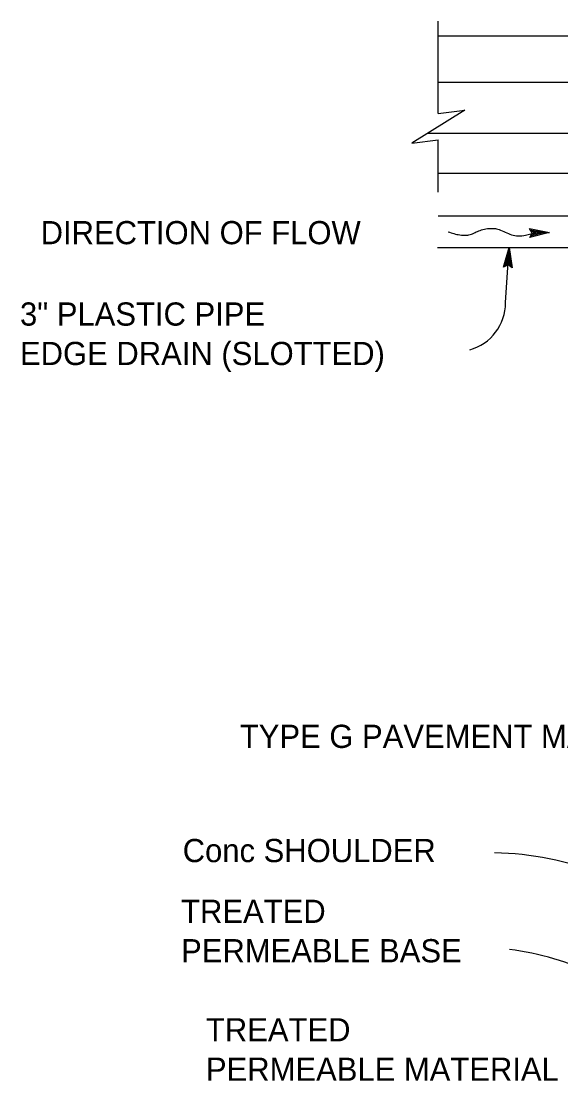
# Model space of a CAD drawing. Extents: x -893 to 867, y -474 to 712.
# Drawn here: x 312.8 to 475.9, y 39.6 to 359.5 of the extents above; entities that cross this region are included whole.
import ezdxf

# ---------------------------------------------------------------- set-up
doc = ezdxf.new("R2010")
doc.units = 0
for name, color, linetype in [('df_DETAIL-anno', 7, 'Continuous'), ('df_FLOW-LINE', 7, 'Continuous'), ('df_PIPE', 7, 'Continuous'), ('rd_HMA-DIKE', 7, 'Continuous')]:
    doc.layers.add(name, color=color, linetype=linetype)

msp = doc.modelspace()

# ---------------------------------------------------------------- linework, layer by layer
at = {"layer": 'df_DETAIL-anno'}
for p, q in [((458.52, 285.22), (460.25, 291.12)), ((459.17, 274.52), (460.25, 291.12)), ((460.25, 291.12), (460.25, 291.12)), ((460.25, 291.12), (461.19, 285.04)), ((458.89, 285.41), (460.16, 289.74)), ((459.27, 285.62), (460.07, 288.36)), ((460.07, 288.36), (460.51, 285.5)), ((460.16, 289.73), (460.85, 285.3)), ((459.91, 285.93), (458.52, 285.22)), ((458.52, 285.22), (458.52, 285.22)), ((459.63, 285.77), (459.98, 286.98)), ((461.19, 285.05), (459.91, 285.93)), ((459.98, 286.98), (460.17, 285.76)), ((461.19, 285.05), (461.19, 285.05))]:
    msp.add_line(p, q, dxfattribs=at)
for centre, radius, start, end in [((444.32, 274.57), 14.86, 285.7008, 359.8208), ((454.15, 17.2), 91.26, 68.0635, 88.9295), ((448.94, -8.41), 88.41, 64.7622, 82.6107)]:
    msp.add_arc(centre, radius, start, end, dxfattribs=at)
at = {"layer": 'df_FLOW-LINE'}
for p, q in [((467.25, 295.56), (466.41, 296.88)), ((466.41, 296.88), (466.41, 296.88)), ((466.41, 296.88), (472.44, 295.71)), ((472.44, 295.71), (466.49, 294.21)), ((466.49, 294.21), (467.25, 295.56)), ((466.64, 296.53), (471.07, 295.67)), ((471.05, 295.67), (466.71, 294.57)), ((466.88, 296.18), (469.68, 295.63)), ((469.68, 295.63), (466.88, 294.93)), ((467.07, 295.83), (468.3, 295.59)), ((468.3, 295.59), (467.1, 295.29)), ((472.44, 295.71), (472.44, 295.71)), ((466.49, 294.21), (466.49, 294.21))]:
    msp.add_line(p, q, dxfattribs=at)
msp.add_spline([(441.81, 295.9), (443.57, 295.33), (445.33, 294.96), (447.34, 294.89), (448.84, 295.14), (450.29, 295.84), (451.86, 296.46), (453.68, 296.84), (455.69, 296.9), (457.19, 296.59), (459.07, 295.77), (460.96, 295.02), (463.03, 294.64), (465.16, 294.83), (466.8, 295.27), (468.24, 295.52), (470.25, 295.65), (472.44, 295.71)], degree=3, dxfattribs=at)
at = {"layer": 'df_PIPE'}
for p, q in [((438.82, 300.7), (484.9, 300.7)), ((438.55, 291.12), (484.79, 291.12))]:
    msp.add_line(p, q, dxfattribs=at)
at = {"layer": 'rd_HMA-DIKE'}
for p, q in [((438.82, 331.61), (438.82, 359.46)), ((438.82, 355.08), (680.85, 355.08)), ((438.82, 341.08), (681.15, 341.08)), ((435.63, 325.62), (679.18, 325.62)), ((438.82, 307.87), (438.82, 323.61)), ((438.82, 313.62), (680.85, 313.62))]:
    msp.add_line(p, q, dxfattribs=at)
msp.add_lwpolyline([(438.82, 331.61), (446.82, 332.61), (430.82, 322.61), (438.82, 323.61)], dxfattribs=at)

# ---------------------------------------------------------------- texts
at = {"layer": 'df_DETAIL-anno'}
for s, p in [('DIRECTION OF FLOW', (318.67, 292.14)), ('3" PLASTIC PIPE', (312.43, 267.57)), ('EDGE DRAIN (SLOTTED)', (312.43, 255.67)), ('TYPE G PAVEMENT MARKER', (378.86, 140.11)), ('Conc SHOULDER', (361.6, 105.64)), ('TREATED', (361.12, 87.3)), ('PERMEABLE BASE', (361.12, 75.4)), ('TREATED', (368.62, 51.54)), ('PERMEABLE MATERIAL', (368.62, 39.64))]:
    msp.add_text(s, height=7, dxfattribs=at).set_placement(p)

doc.saveas('drawing.dxf')
